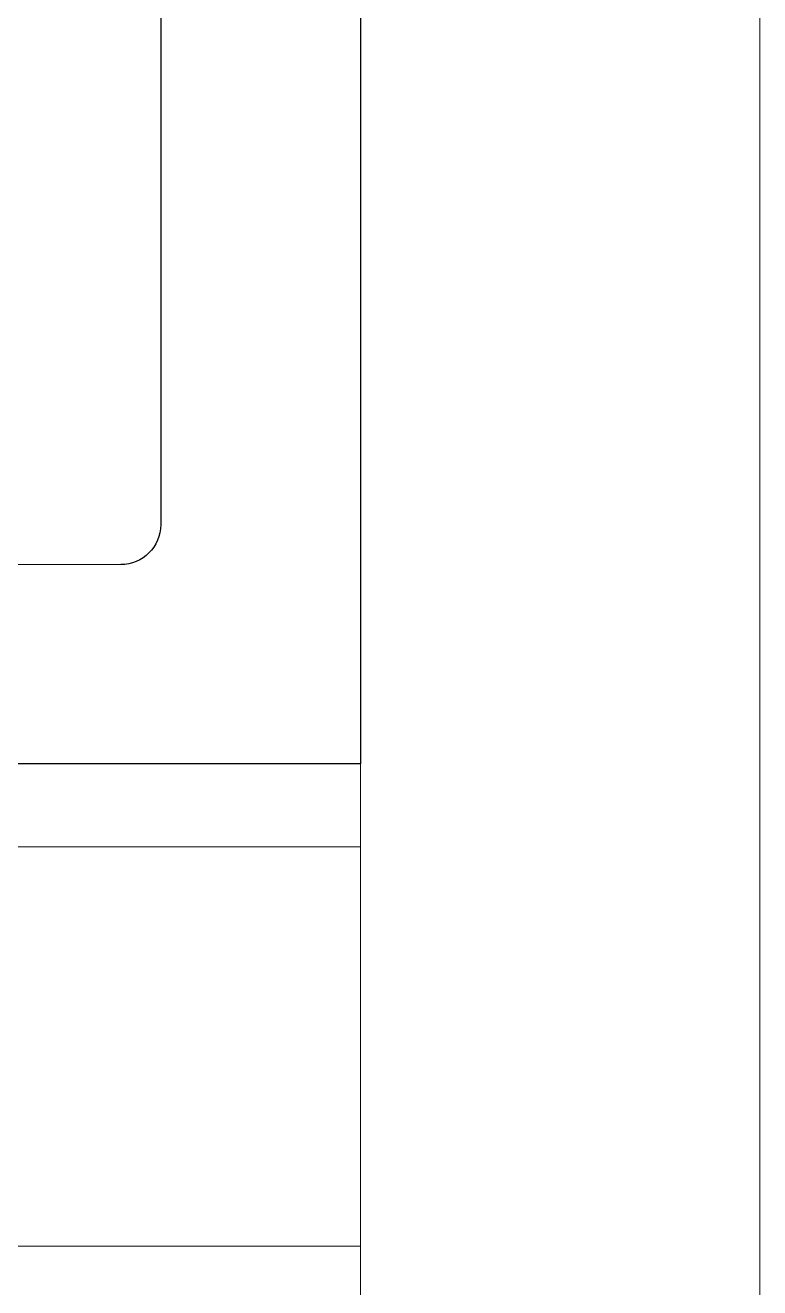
# Model space of a CAD drawing. Header units: millimetres. Extents: x 699029 to 727993, y 4486031 to 4516039.
# Drawn here: x 723943.1 to 723979.9, y 4490878.2 to 4490941.5 of the extents above; entities that cross this region are included whole.
import ezdxf

# ---------------------------------------------------------------- set-up
doc = ezdxf.new("R2010")
doc.units = ezdxf.units.MM
doc.layers.add('DBM_w_sld', color=111, linetype='Continuous', lineweight=20)
doc.layers.add('Deko_Zemin Seramik5', color=155, linetype='Continuous')

msp = doc.modelspace()

# ---------------------------------------------------------------- linework, layer by layer
at = {"layer": 'DBM_w_sld'}
for points in [[(724738.438, 4491106.897), (724738.438, 4490056.897), (723979.851, 4490056.895), (723979.851, 4491106.895), (724698.438, 4491106.895)], [(723959.851, 4490096.895), (723959.851, 4491066.895)], [(723959.851, 4490661.16), (723959.851, 4491066.895)], [(723693.002, 4490900.336), (723959.851, 4490900.336)], [(723683.002, 4490880.336), (723959.851, 4490880.336)]]:
    msp.add_lwpolyline(points, dxfattribs=at)
at = {"layer": 'Deko_Zemin Seramik5'}
msp.add_lwpolyline([(723959.851, 4491061.895), (723959.851, 4490904.508), (723879.852, 4490904.508), (723879.852, 4491086.895)], dxfattribs=at)
msp.add_lwpolyline([(723949.851, 4491061.895), (723949.851, 4490916.483, -0.414145), (723947.851, 4490914.483), (723891.852, 4490914.468, -0.414282), (723889.851, 4490916.468), (723889.851, 4491061.895)], format="xyb", close=True, dxfattribs=at)

doc.saveas('drawing.dxf')
